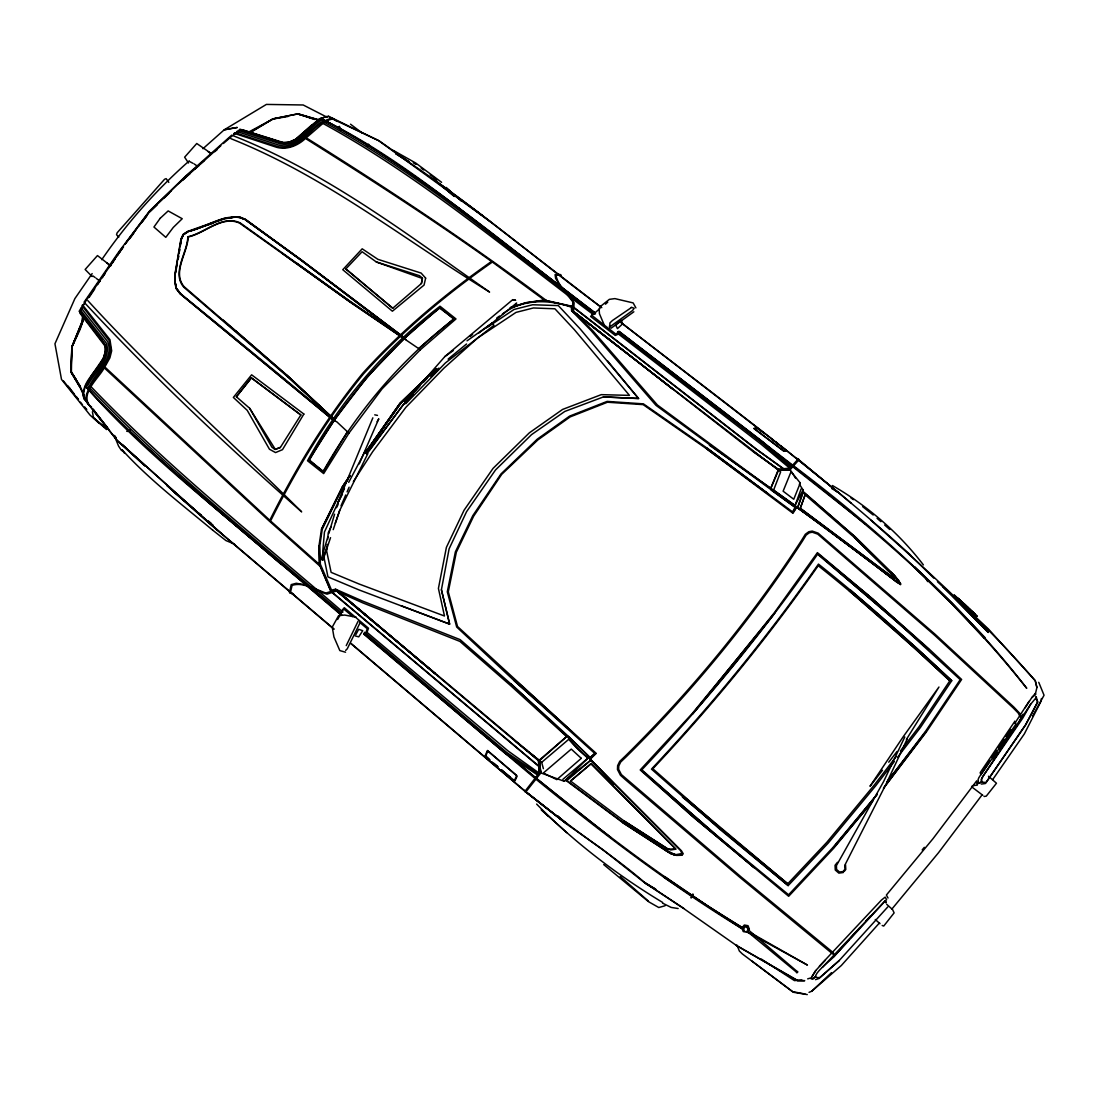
<?xml version="1.0" encoding="UTF-8"?>
<svg xmlns="http://www.w3.org/2000/svg" width="1099" height="1099" viewBox="0 0 1099 1099"><rect width="100%" height="100%" fill="white"/><g stroke="black" fill="none" stroke-linecap="round" stroke-linejoin="round"><path stroke-width="1.5" d="M84.032 395.022L80.09 386.216L70.968 371.201L71.998 346.927L79.966 329.714L83.469 319.699L83.483 317.062M799.371 484.151L803.053 489.92L803.012 491.624L797.586 507.711L899.806 583.706L895.218 576.549L855.077 536.985L803.383 492.077L797.654 507.765L863.347 555.888L897.608 582.704L824.456 526.902L773.586 490.168L780.647 471.897L593.254 327.502M609.725 327.955L609.918 322.9L612.473 320.482L631.362 307.596M327.227 544.39L326.637 550.984L331.115 572.359L359.098 584.009L444.477 616.017L438.419 588.432L446.386 547.384L464.066 510.224L493.094 468.339L529.32 432.855L562.606 409.419L601.263 394.651L629.439 395.379L574.351 329.673L554.913 308.792L533.372 307.967L516.008 312.404L477.667 337.956L444.065 368.028L405.833 407.372L372.685 451.662L353.383 481.596M327.667 539.444L328.244 532.85L331.046 526.751M1031.755 697.659L1035.368 693.359L1035.67 694.499L1031.755 697.659L1025.12 707.825M870.779 520.129C928.119 570.944 984.951 622.79 1035.231 680.707L1036.907 687.507L1035.272 694.486M366.558 631.952L508.081 750.96L539.114 773.078L538.84 766.401L330.854 591.441L319.411 564.46L319.026 545.571L321.485 529.182L342.38 486.83L349.949 475.537M178.175 259.323L178.684 255.998M179.178 252.674L179.687 249.349L179.096 252.715M180.195 246.025L180.703 242.7M1041.412 698.538L1040.973 701.341L1024.364 733.871L992.713 779.548M175.634 272.882L177.365 262.798M177.942 259.433L178.519 256.067M180.25 245.997L181.404 239.266L183.492 234.678L187.97 231.82M421.412 283.515L422.346 278.459L376.311 261.96L362.093 251.712L345.814 268.939L392.755 308.242L421.412 283.515L422.456 278.088L419.475 275.684L376.311 261.96M344.454 488.56L324.452 532.012L322.749 551.382L327.955 576.906L359.002 589.916L449.642 624.177L441.413 589.778L449.12 548.799L466.553 511.708L495.484 470.001L531.531 434.641L564.776 411.452L603.433 396.918L638.629 398.511L579.984 328.711L558.319 305.591L532.617 304.753L514.085 309.451L487.626 327.09M292.87 593.584L289.518 592.361L291.221 584.613L296.235 583.281L305.453 584.792L325.744 593.062L335.635 590.094L539.417 761.483L540.873 772.927L564.144 781.238L590.63 760.261L614.341 784.301L590.218 759.134C581.866 753.667 573.417 745.52 567.812 737.113L511.186 684.128L460.151 639.645L362.313 600.947L335.58 589.215L331.527 590.094L320.358 564.213L319.836 545.626L322.213 529.375L342.915 487.091L347.6 480.016L342.915 487.091M239.527 130.822L239.912 129.16L277.662 141.125C295.988 148.64 307.432 126.577 320.784 118.335C419.928 171.142 505.595 245.104 594.71 312.775M293.639 594.229L290.287 593.007L292.114 585.355C304.409 581.495 315.784 590.946 327.049 594.147L336.651 590.946M237.933 131.935L238.346 130.3L277.099 142.76C295.645 150.096 307.445 129.091 320.784 120.382C419.694 173.093 505.059 247.289 594.559 313.998M1035.835 698.057L1036.178 696.752L1037.717 701.945L1025.408 725.161L985.336 783.532L981.283 784.068M236.34 133.048L236.766 131.454L276.536 144.395C295.329 151.525 307.555 131.592 320.826 122.277C418.733 175.277 504.07 248.086 593.075 314.369M80.708 312.844L79.966 313.215L104.762 345.718C108.815 366.407 78.592 378.056 84.17 398.772M79.774 311.539L105.449 345.127C109.117 365.129 84.458 376.545 83.084 395.805L84.046 398.621L117.085 440.218L222.122 534.128M104.13 358.26L106.15 351.254M83.469 319.699L71.916 346.899L83.497 318.518M105.38 351.556L103.512 357.972L91.313 375.734M233.661 134.847L234.114 133.295L275.121 146.813C285.74 150.645 297.582 146.002 305.467 138.474C368.481 177.928 430.945 218.303 491.528 261.438C444.889 294.134 400.86 331.06 362.629 373.385C325.881 418.334 295.658 468.38 269.791 520.267L104.803 366.97L109.914 357.834L111.672 350.828L109.955 339.66L82.48 304.849L83.469 304.794M234.458 134.284L234.911 132.704L275.519 145.851C300.288 154.863 311.388 122.209 332.351 118.225L335.387 120.066M327.9 536.683L321.224 559.212L322.392 560.188L326.856 547.329M328.862 533.468L334.577 514.167M346.24 645.608L358.123 621.169M1036.178 696.752L1035.753 698.14L1037.593 702M365.83 632.997L367.217 628.697L360.678 623.202M322.982 560.105L330.538 537.658M333.231 529.636L339.715 510.389L367.794 453.75L365.885 452.472M773.586 490.168L795.044 505.43L803.053 489.92M335.236 523.248L339.715 510.389M367.025 632.365L368.495 628.23L344.262 607.706L341.679 610.865M805.141 494.784L800.333 508.356L894.174 578.5L891.069 573.554L854.445 537.535L805.141 494.784L800.209 508.26L894.476 578.706L891.577 574.049L854.445 537.535M795.044 505.43L801.102 488.931M770.687 488.519L778.312 469.589L753.845 452.184L574.859 312.762L592.773 330.758L657.436 405.036L770.687 488.519L778.765 469.754L790.167 469.726L795.69 478.381M372.849 417.84L337.709 503.122L342.421 494.234M341.006 505.856L345.732 494.976M347.078 491.871L349.111 487.2M359.222 463.888L378.798 418.801L377.122 421.7M82.082 323.408L71.833 346.858L70.872 372.039L80.186 387.59L84.197 396.533M890.987 572.263L898.707 580.396L900.534 584.695L824.497 527.08L796.596 507.312L792.777 512.587L795.25 507.395L655.979 405.339L590.946 330.414L571.631 310.77L571.384 307.212C549.019 299.052 521.833 298.955 502.339 314.08M691.367 897.553L692.796 894.49M181.198 239.376L183.409 234.637L187.998 231.655M907.183 738.995L886.824 782.584L844.746 865.38L844.952 869.213L843.084 871.521L839.499 872.002L836.586 869.46L836.408 865.627L883.582 781.609L904.793 736.962M337.585 619.506L343.671 608.928L352.82 616.621M691.037 897.938L692.947 894.036M321.567 529.223L342.435 486.884L350.004 475.592M336.486 507.724L338.149 504.386M84.747 397.962L84.28 398.896L117.291 440.781L144.958 465.935L122.14 444.436M83.936 304.066L82.04 307.651L80.996 307.72L107.839 341.858C113.829 359.263 96.533 371.325 89.788 385.378C168.078 467.363 257.372 537.933 342.943 612.074M1037.525 702.371L1025.82 724.529L986.05 782.584L981.668 782.007L981.325 779.507L983.028 776.224L1030.615 704.294L1035.684 698.222M348.699 482.365L365.211 451.236M355.856 634.59L358.659 629.315L362.739 630.689L358.741 636.843L355.156 635.909M1023.087 714.24L1017.413 724.626L999.98 749.848M332.365 626.897L338.602 615.632L344.729 615.055L356.241 617.212M80.57 310.11L83.867 304.176M1032.483 716.232L1044.05 695.241L1038.747 682.314M743.46 928.476L744.751 926.237L747.389 926.745L747.883 929.287L747.073 927.103L744.943 926.704L743.46 928.476L744.298 930.702M347.229 431.976L323.491 471.471L309.575 460.838L309.382 459.313L334.893 419.255L367.203 377.012L403.869 338.877L438.996 308.187L440.548 308.091L453.887 319.108C400.338 360.238 356.062 412.743 323.079 471.567L309.465 460C342.545 401.396 386.697 349.647 439.696 308.146L453.901 318.71L418.925 348.273M796.596 507.312L792.997 513.302L706.575 448.79L643.162 404.638L607.459 402.234L570.175 416.892L537.933 439.861L501.693 474.37L473.683 516.132L456.346 552.193L448.296 591.839L457.527 626.485L572.332 732.03L514.208 680.707L456.676 627.007L447.293 591.798L455.371 551.877L472.79 515.678L501.02 473.903L537.219 439.202L569.598 416.123L607.143 401.396L643.41 403.855L707.11 448.158L792.558 511.887L795.25 507.395L771.155 490.044M1029.09 701.286L1014.72 723.458M1030.615 704.294L1022.798 718.059L983.028 776.224L981.599 778.806L981.558 782.076L977.313 783.738L981.434 782.145M514.827 305.975L516.626 303.022L486.321 327.818M822.45 967.312L885.217 900.713L886.014 902.938L885.684 900.452L834.718 955.773C834.045 957.806 805.279 979.305 819.868 977.533L839.361 960.375L887.745 906.977M280.382 447.417L300.851 414.982L251.383 377.864L236.367 396.766L249.693 408.32L275.286 449.34L280.382 447.417L274.915 449.518L271.865 447.114L249.693 408.32M811.598 977.025L815.733 970.527L825.376 960.169M512.725 299.67L515.513 300.274L512.725 299.67L444.889 356.529L404.679 402.468L405.792 403.69L445.438 362.904L493.973 325.359L492.009 323.188L467.061 340.827M366.764 454.093L402.756 405.27L409.762 398.099M815.376 976.516L812.917 978.838L811.227 978.962M89.143 297.376L94.761 288.872M97.564 284.627L100.38 280.369M102.248 277.539L105.064 273.294L102.221 277.607M108.815 267.62L123.198 246.602M112.112 263.417L114.9 259.199M119.53 252.179L117.675 254.995L123.569 246.808M365.376 453.118L399.954 403.498L435.85 368.591L399.912 403.415L365.088 452.939L399.954 403.498L436.028 368.687L400.393 403.759L365.321 453.09M990.075 760.522L978.879 777.639L978.083 779.631L978.632 783.34M992.026 757.568L996.752 750.452M998.538 747.828L1004.17 739.366M1006.052 736.55L1010.75 729.502M365.555 453.2L400.393 403.759L436.234 368.811M896.18 756.524L874.296 785.002L826.874 842.246L787.749 883.788L720.944 828.687L652.833 768.751C712.66 705.132 768.187 637.296 818.219 565.71C863.883 601.95 907.348 640.896 949.824 680.803L919.107 726.686L900.356 751.098M894.352 761.47L875.573 785.936L828.042 843.263L788.175 885.602L720.477 829.814L651.46 769.108C711.891 704.899 767.954 636.403 818.453 564.103C864.679 600.851 908.736 640.264 951.734 680.721L920.426 727.497L897.485 757.39M342.435 486.884L350.059 475.62M84.692 302.692L123.267 246.602M109.914 266.315L112.799 262.07M92.151 273.582L74.897 298.571L54.95 343.767L61.503 379.43L90.036 415.092L98.814 423.005M101.74 259.694C126.66 223.331 156.085 190.1 189.165 160.949M906.4 739.435L938.958 687.026L903.199 736.742L870.01 786.293L882.483 770.234M993.194 759.656L998.043 752.65M815.733 970.527L811.447 977.767L807.683 978.866M125.3 243.909L136.427 229.114M138.447 226.421L149.574 211.612L171.43 190.553M129.641 238.73L133.68 233.359M141.771 222.602L146.826 215.871M369.552 449.779L402.866 405.325L413.348 394.541M799.22 459.492L790.428 469.41L779.328 469.96L754.175 452.101M125.245 243.896L149.794 211.283L186.555 175.799L204.496 160.454M982.163 794.769L938.505 852.714L891.907 909.038M798.382 458.832L789.439 468.696L783.711 468.778L756.565 449.285L572.552 306.387L544.266 300.054L525.858 302.678L510.376 307.583M886.687 782.254L925.399 731.508L960.224 679.649L891.825 617.075L817.574 554.253C764.533 630.373 705.544 702.398 641.816 769.822L716.026 835.103L788.601 894.765L832.754 847.686L877.318 794.179L833.138 848.057L872.633 801.363L833.537 848.428L788.67 896.289L690.557 814.716L640.209 769.959L692.219 713.512L774.699 613.173L734.544 663.727L692.631 713.869L774.273 612.816L817.395 552.646L868.224 595.163L929.177 649.083L961.625 679.47L926.223 732.168L883.445 788.313L925.811 731.838L886.742 782.296M888.734 762.198L897.045 751.482M236.367 396.766L251.383 377.864L300.851 414.982M837.452 862.317L835.048 865.311L835.267 870.023L838.825 873.128L843.318 872.524M844.142 871.507L845.777 869.488L845.529 864.776M922.185 849.925L924.328 847.329M592.691 314.163L590.644 316.471L615.289 335.47L618.49 334.027M879.543 922.844L841.339 965.499L811.708 991.243L809.029 992.356M833.866 956.611L848.675 940.167M850.942 937.639L860.05 927.515M865.751 921.196L870.298 916.14M564.144 781.238L565.642 780.166L622.707 822.643L665.912 850.653L670.857 853.648L676.544 855.393L681.778 855.256L683.235 853.799L681.49 850.818L590.218 759.134L595.479 753.365L590.149 757.637L568.458 736.412M404.679 402.468L419.845 386.175M423.349 382.411L426.838 378.647M431.509 373.633L436.166 368.618M430.794 376.572L438.927 368.192L431.921 375.363M420.368 349.729L382.04 388.895L348.96 433.116L323.669 473.587L307.514 460.756C340.484 400.764 385.68 347.875 440.026 306.236L455.989 318.944L420.368 349.729L404.968 339.275M819.387 966.186L881.439 900.081L885.176 897.1L886.618 899.738M565.642 780.166L587.786 758.269L568.691 739.366L541.67 762.349L543.387 768.654M345.649 650.402L347.257 648.822L359.675 623.559L359.607 622.048M178.711 183.519L220.844 145.727M149.862 211.846L157.143 204.826M164.41 197.806L169.273 193.136M182.613 180.263L190.072 173.395L186.253 176.76M525.556 792.31L540.598 773.256L539.321 761.483M590.218 759.134L596.262 753.406L514.84 679.938M811.708 991.243L831.476 972.697M472.597 334.384L470.125 336.555M326.952 116.521L319.438 118.788L295.576 139.381L289.614 142.005L283.46 142.582L242.123 129.682M524.718 791.61L539.664 772.46L538.276 760.604M311.36 125.3L295.81 139.175L289.614 142.005M605.467 304.189L607.747 302.143M202.93 148.722L224.223 129.806L266.384 104.419L303.187 104.982L327.145 117.263M319.122 545.612L319.562 564.446L331.074 591.331L335.772 590.328L435.245 673.618L338.327 591.908L362.835 602.898L459.904 641.404L510.321 685.336L566.644 736.605L539.156 760.893L540.873 772.927M839.348 960.499L818.934 978.522L815.485 979.649M223.385 143.488L231.916 136.152M195.169 168.916L199.001 165.551M566.644 736.605L538.936 760.426L338.327 591.908M214.758 151.689L217.327 149.491M237.837 131.949L240.393 129.764L277.868 141.359C299.491 150.261 309.162 118.706 328.519 116.274L378.564 140.59L490.497 221.792M570.532 781.032L590.987 763.668L675.858 849.184L670.83 849.939L667.876 849.019L623.93 820.857L570.532 781.032L591.097 763.778L675.624 848.881L668.165 849.142L623.93 820.857M562.88 779.356L587.786 758.269M448.104 359.085L466.553 343.987M812.917 978.838L814.854 977.286M599.587 307.116L609.354 299.354L614.891 298.612L633.148 302.912L635.895 307.885M600.068 308.434L591.921 315.468L615.687 333.986L619.08 332.557M366.53 145.796L368.412 144.34M366.901 145.865L368.769 144.436M478.601 333.162L492.009 323.188M233.647 134.696L240.447 129.723L277.868 141.359M611.044 328.244L633.862 311.786M444.889 356.529L453.2 350.636M496.748 318.009L499.55 316.045M251.808 131.674L273.129 118.857L297.472 113.939L318.792 119.997M289.573 142.623L296.345 139.546M249.459 132.691L272.923 118.857L298.2 113.829L318.737 119.805M127.388 431.481L130.314 430.176M126.935 431.275L129.998 430.039M247.495 132.677L272.882 119.035L288.103 116.453M189.55 231.257L224.237 218.948L232.617 217.286M189.578 231.12L213.316 223.138M510.376 307.72L525.858 302.843L544.225 300.261L572.442 306.676L756.483 449.505L784.755 469.85L790.167 469.726M665.074 905.741L658.782 907.527L648.589 901.73L603.708 864.57M984.031 796.487L986.27 796.143L996.463 783.244L988.468 776.237M972.217 785.758L977.327 785.084L976.681 780.867L932.969 838.729L886.398 895.026L888.019 898.034M801.94 979.992L794.453 980.61L761.36 959.097M229.142 217.822L232.507 217.561M83.002 305.659L81.999 305.714L109.158 340.511C116.123 362.354 91.863 375.927 86.436 394.939C84.98 399.651 87.123 404.734 91.533 406.918M560.806 275.025L555.984 275.313C558.058 286.372 568.485 293.598 574.118 302.816L573.499 311.498L572.469 310.701L572.799 301.785L559.913 285.479L555.641 278.432L555.077 274.613L560.009 274.434L560.957 275.245M785.016 469.534L779.315 469.864L778.216 469.094L789.783 468.229L761.277 444.367L617.253 333.093M81.12 309.396L80.035 309.437L106.534 343.41C111.315 360.431 93.937 371.819 87.673 385.79C165.647 468.119 255.092 538.565 340.91 612.445M80.213 311.113L79.087 311.141L105.229 344.962C108.513 361.571 91.478 372.451 85.406 386.285C163.833 469.328 253.965 540.172 340.772 614.121M603.433 396.918L638.505 398.497L607.39 360.706M681.778 855.256L673.948 854.843L670.033 853.154L622.707 822.643M678.138 908.53L671.159 907.417L662.546 903.131M807.284 994.581L793.272 992.246L742.292 953.891L739.339 950.992L737.003 945.154M794.22 991.944L804.99 994.018M374.732 414.831L377.479 415.381M609.258 326.266L610.357 326.513L632.571 310.495L634.178 308.256L631.348 307.253M345.553 652.229L339.825 650.581L333.931 636.939L332.461 628.381M315.825 119.434L297.829 113.884L314.506 119.475M882.181 925.482L883.747 926.031L894.119 912.884L892.594 909.615L886.714 904.312M401.108 605.7L449.615 624.053L441.413 589.778M513.7 780.098L514.469 780.4L516.516 775.963L515.981 775.125L487.832 751.043L485.744 755.988L490.113 760.096M773.572 490.168L709.35 445.232M239.252 217.039L245.503 219.594L301.593 260.326L404.061 337.572M239.032 217.204L243.676 219.113M234.568 544.129L225.941 540.571L212.684 530.144M230.941 138.694C324.727 175.95 404.24 239.692 489.591 292.059C407.303 234.417 326.06 172.062 231.71 135.15L186.294 175.51L149.519 211.022L118.802 251.808L84.06 302.198C152.61 376.133 226.16 445.122 301.662 511.887C230.653 441.18 155.495 374.69 87.838 300.631M662.615 902.43C617.13 875.01 573.925 841.971 536.628 804.083M330.73 118.088L379.059 140.809L409.185 161.896L395.681 153.668M393.36 150.426L415.752 163.05L441.592 182.324M831.806 488.588L838.317 492.448L851.34 503.342M189.371 161.416L192.902 163.27M748.982 933.188L746.139 931.361L807.422 965.073L751.221 933.133M832.424 485.524C867.358 505.677 898.858 532.85 923.394 564.913M557.564 816.076C585.849 838.784 616.827 858.333 644.33 882.263L655.773 889.242L646.033 883.857L602.815 849.609L567.043 824.346L525.817 791.994L350.966 643.629M735.945 945.291L797.531 980.734L804.743 980.679L797.682 980.487L736.083 945.236L683.29 908.241L646.267 883.83M395.915 153.723C467.844 200.252 533.001 256.726 601.785 307.651M413.265 162.762L415.944 164.41M529.237 752.472L540.241 761.195M644.33 882.263L683.812 908.447M663.81 877.222L741.88 928.614C669.236 884.365 601.538 832.616 535.653 778.957M402.193 337.517L350.196 302.184L283.157 254.034M402.756 337.695L350.21 301.937L239.651 223.152C221.957 214.978 204.799 233.496 188.149 236.944C187.764 252.646 171.994 272.222 184 286.564L236.051 331.5M664.634 876.549L708.223 906.304L742.594 927.803C605.412 844.733 486.72 735.396 363.948 633.271M208.123 151.635L210.884 153.53M194.083 163.888L196.831 165.784M850.818 497.806L853.428 499.66M92.907 275.931L95.05 277.47M295.988 262.688L350.444 302.033M245.228 219.745L301.305 260.463L399.033 334.467M421.151 168.078L423.733 169.96M706.575 448.79L768.16 493.904L707.11 448.158M210.981 153.324L196.748 143.502L184.632 157.184L188.478 163.009M432.333 178.642L477.254 211.681L600.741 306.964M482.255 215.514L440.026 184.289L454.354 196.46L440.122 184.261M792.681 991.655L751.634 960.856M404.061 337.517L301.566 260.065L245.42 219.305L239.129 216.737L224.141 218.467L187.792 231.367L183.162 234.389L180.909 239.17L174.865 274.53L174.851 282.553L176.087 288.515L180.071 293.79L334.536 421.151M350.526 124.201L362.079 132.938M971.612 786.788L982.849 795.319M430.245 174.768L436.99 179.906M504.427 243.717C445.48 198.974 387.15 152.239 320.881 118.596C399.418 156.704 465.674 215.006 535.337 266.645M512.546 249.926L522.011 257.152M526.064 260.257L595.534 313.861M85.708 408.759L86.739 409.542L84.637 406.905M764.286 433.542L756.964 428.061L754.422 428.775L783.285 450.645L786.156 450.549L785.606 449.999M682.122 380.707L702.33 396.244L618.339 331.472M714.46 405.558L705.036 398.319L719.914 409.817M718.512 408.663C828.509 493.231 941.555 577.456 1026.754 688.331C959.578 603.722 879.434 530.501 793.299 465.605M621.292 322.735C718.609 398.25 818.288 471.128 909.491 554.102L911.195 555.847M620.866 322.474L773.092 439.943M775.798 442.018L778.518 444.12M781.224 446.208L838.125 492.448L797.215 458.434M760.137 430.245L756.552 427.648L753.832 428.418L783.628 451.016L786.733 450.906L782.309 447.348M770.88 438.528L773.421 440.493M775.963 442.444L778.504 444.408M793.547 465.811L619.094 331.335M496.762 237.659L457.514 207.436L594.779 312.556M499.468 239.747L502.174 241.835M517.052 253.306L533.29 265.821M728.005 416.054L741.509 426.439M746.908 430.602L865.778 524.305M772.144 439.586L782.914 447.911M618.971 331.5L763.365 442.279L790.978 467.157L790.387 467.693L762.431 443.185L617.611 331.857M571.631 310.77L590.548 325.4M106.617 262.73L110.587 265.807M572.442 306.676L572.716 310.811L672.986 389.197M525.803 791.981L564.804 822.437L557.523 815.788M572.716 310.811L672.849 389.252M96.121 278.239L100.091 281.358M524.209 790.415L567.057 824.085L525.899 791.843L350.732 643.203M862.633 506.625L873.21 515.019M110.711 265.834L97.468 255.572L85.145 269.475L92.069 276.522M610.907 837.589L536.037 778.202L426.783 686.367M515.376 741.262L541.67 762.349M328.519 116.274L330.703 118.046M212.78 530.226C181.775 504.4 149.217 479.672 122.058 449.766L124.572 453.324M788.175 885.602L682.397 797.05M234.238 337.489L180.236 293.392L176.293 288.185L175.071 282.292L175.112 274.338L181.17 239.032L183.313 234.458L187.737 231.573C206.214 228.221 225.886 210.774 245.091 219.47L301.208 260.229L406.163 339.673L350.663 301.634L240.118 222.863C222.19 214.497 204.716 233.235 187.847 236.766C187.407 252.674 171.471 272.621 183.725 287.127L286.551 375.817L335.951 421.494L284.737 379.155M787.749 883.788L682.905 795.937M234.032 337.379L284.916 379.251M747.114 931.361L796.335 972.024C796.239 974.044 799.303 971.461 796.802 971.214L748.213 929.768M334.714 421.357L180.332 293.873L176.376 288.639L175.758 283.954M345.814 268.939L392.755 308.242M363.316 613.05L365.926 615.248M524.113 748.172L526.737 750.383M208.563 521.228L210.981 523.248M208.384 521.256L213.192 525.295M524.402 748.405L527.025 750.603M529.649 752.815L537.521 759.436M331.074 591.331L540.145 767.212M364.497 632.296L506.914 752.609L538.428 774.094L537.754 775.097L505.966 753.983L364.167 633.876M253.951 540.406L205.513 499.578L341.418 615.275M256.575 542.618L261.809 547.027M265.738 550.338L269.667 553.649M273.596 556.959L277.525 560.27M535.9 779.177L363.632 634.041M188.492 504.345L194.839 509.675M198.507 512.958L201.186 515.019M279.531 561.946L341.679 614.465M501.515 769.795L510.046 777.007M281.262 564.474C215.061 506.364 143.735 453.035 85.64 386.395C139.587 445.411 202.175 495.58 262.661 547.618M188.396 504.441L122.25 444.765M489.385 759.739L485.181 755.741L487.42 750.452L516.489 775.29L517.093 776.224L514.895 780.991L501.501 770.028M491.789 761.786L497.806 766.882M333.739 628.793L214.786 527.85L166.718 485.25L174.714 492.682M334 629.246L210.046 524.072L173.848 491.899L186.047 502.27M289.518 592.361L290.287 593.007M335.58 589.215L435.163 673.838M265.244 549.816L270.436 554.226M273.033 556.437L275.615 558.635M493.959 763.365L497.792 766.635M223.262 320.097L287.045 375.254L332.956 418.197M93.456 417.73L104.611 427.387L93.456 417.73L92.412 411.713M620.234 876.535L648.465 901.166M802.627 491.157L855.228 536.848L894.476 575.533L900.864 583.94M446.153 187.421L449.999 190.745M235.969 331.129L286.894 375.556L333.244 418.692M566.878 832.754L541.23 809.716L548.538 816.42M850.338 589.916L916.635 648.19L951.734 680.721M849.239 590.795L914.766 648.341L949.824 680.803M877.071 518.302L880.862 521.654M884.654 525.006L889.723 529.484M970.417 609.739L963.012 602.898M514.208 680.707L594.683 753.337L590.149 757.637L568.513 736.467L511.186 684.128M975.582 615.454L955.168 596.578L966.09 606.717M875.257 919.465L879.969 923.709M964.881 604.601L964.07 603.859L966.007 605.659M95.627 419.612L106.521 429.558M972.23 611.717L977.272 616.347L969.799 610.055M965.265 605.851L963.342 604.079L967.463 607.884L965.526 606.112M958.974 599.134L963.809 603.598M964.922 604.89L974.827 613.819L954.124 594.957L960.457 600.823M957.6 597.856L967.972 607.459M970.87 610.385L975.417 614.602M286.839 375.24L334.082 419.282M336.569 421.604L348.987 433.198M455.11 195.182L461.278 201.048M90.42 406.506C79.087 394.17 98.704 378.441 104.24 367.822L269.255 521.036L320.455 566.603L319.507 564.515L270.574 520.981C296.442 469.067 326.637 418.98 363.398 374.017C401.643 331.651 445.713 294.738 492.379 262.029L544.362 300.082L546.56 300.659C469.081 242.591 388.359 189.042 306.223 137.828L325.908 120.821L333.272 118.706L337.077 121.426M914.588 566.672L951.775 602.609L985.006 637.571M914.231 567.455L951.363 603.433L984.402 638.382M933.875 578.198L909.519 554.322M937.447 581.701L988.482 629.095L1035.285 680.707L1036.907 687.507M942.681 586.632L988.317 632.502L952.627 595.892M108.554 428.967L92.55 408.704M118.761 237.219L116.521 234.637L117.181 232.754L164.548 179.288L166.141 178.629L168.82 182.393M106.823 427.14L93.085 409.377L96.355 413.719M116.192 438.089L114.365 435.808L118.623 446.194L121.618 450.645M114.227 435.438L116.068 437.732M63.454 380.982L78.29 399.5M80.406 402.138L82.521 404.789M67.767 385.845L69.883 388.483M79.746 311.594L102.399 340.731M69.21 387.521L74.361 394.156M76.422 396.808L78.482 399.459M176.541 288.378L180.47 293.543M76.106 379.457L71.38 372.437L71.82 347.023L81.628 322.639L82.837 315.221M80.09 386.216L70.927 371.613L80.186 387.59M925.399 577.538L927.666 581.591M603.832 324.054L599.45 313.778L599.12 308.792M339.371 126.289L340.91 130.286M338.726 126.948L339.77 129.723M175.634 283.968L176.238 286.908M617.624 765.673L617.459 769.492L620.44 775.262L625.097 779.411L739.984 877.469L832.918 954.111L833.674 953.286L831.366 951.116L740.946 876.796L621.388 774.589L618.627 769.273L618.778 765.962L620.66 762.074L626.155 756.84C692.37 691.381 751.853 619.122 802.517 540.983L806.144 535.089L809.29 532.795L812.285 532.218L817.711 534.114L934.672 635.291L1013.305 708.031L1018.21 713.059L1020.449 717.276L1021.067 716.369L1019.611 713.21L1013.896 707.11L935.084 634.26L818.123 533.139L812.23 531.078L808.795 531.737L805.333 534.265L801.624 540.282C750.988 618.407 691.518 690.639 625.304 756.043L619.699 761.401L617.624 765.673M425.643 278.129L424.049 285.081L392.384 311.209L342.778 269.708L362.189 248.814L377.905 259.337L421.137 273.074L425.643 278.129M800.264 482.983L793.753 499.262L783.12 491.184L791.088 471.622L800.264 482.983M303.86 414.048L282.498 449.656L275.533 452.582L269.447 449.23L247.248 410.367L233.359 397.426L251.63 374.828L303.86 414.048M1014.789 721.37L980.184 772.652L980.912 774.754L1016.026 724.035L1014.789 721.37M160.193 218.303L153.942 227.026L165.798 237.343L173.271 227.438L182.228 218.715L168.161 210.926L160.193 218.303M749.367 929.287L746.949 932.227L743.226 931.581L741.894 927.954L744.325 925.001L748.062 925.715L749.367 929.287M622.652 323.848L617.446 328.642L615.577 324.796L621.32 320.358L622.652 323.848M581.275 758.324L556.808 779.617L543.318 773.037L571.274 749.092L581.275 758.324M590.699 760.329L566.864 780.551L622.954 822.286L671.434 853.374L675.83 854.665L681.888 853.525L680.679 850.653L590.699 760.329M233.414 128.088L224.223 129.806L237.26 127.47L233.414 128.088M676.187 855.022L671.86 854.074L665.967 850.447L676.187 855.022M872.482 598.845L817.491 553.443L928.834 649.509L872.482 598.845M754.024 867.551L694.884 818.439L641.019 769.891L754.024 867.551"/></g></svg>
